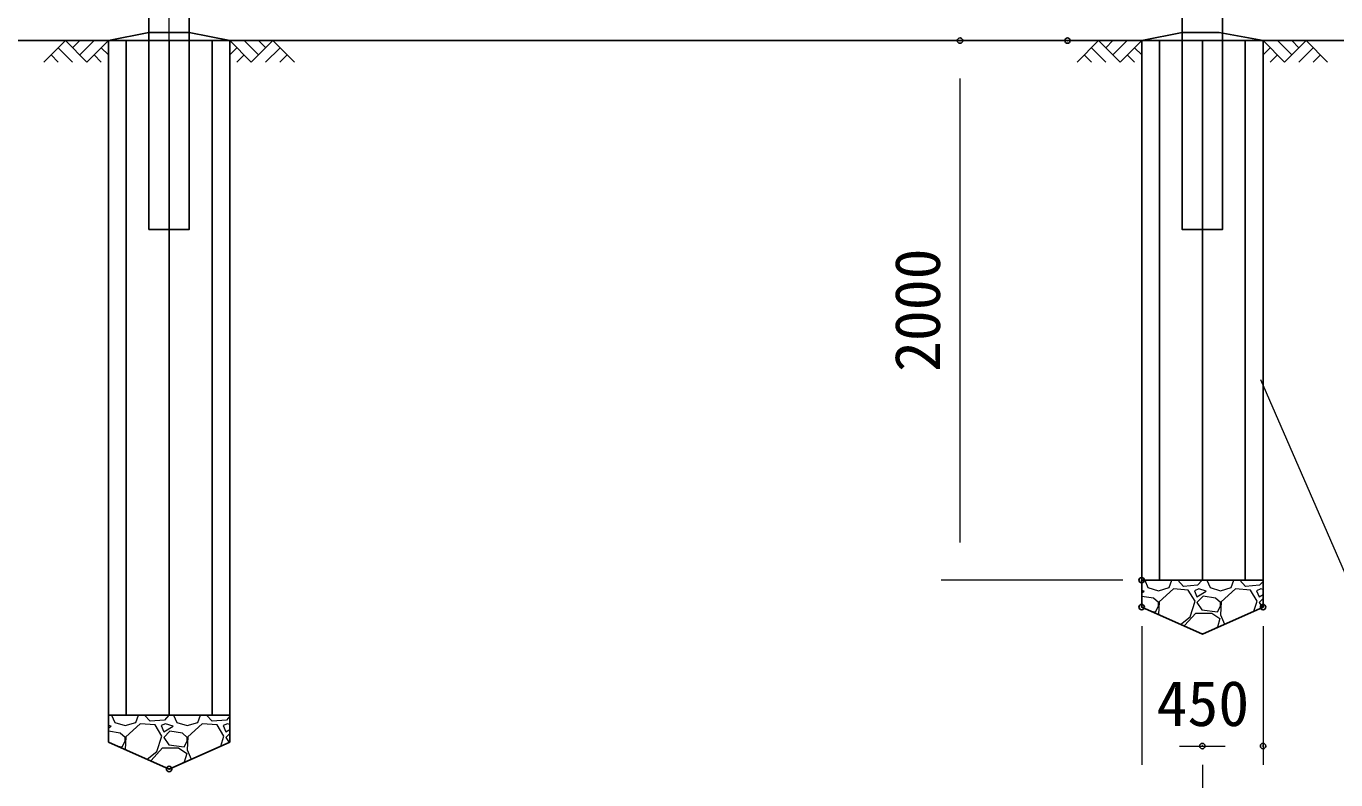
# Model space of a CAD drawing. Units: millimetres, scale not verified. Extents: x -14699 to 14701, y -10394 to 10396.
# Drawn here: x -12173 to -7317, y -3297 to -503 of the extents above; entities that cross this region are included whole.
import ezdxf
from ezdxf.enums import TextEntityAlignment as Align

# ---------------------------------------------------------------- set-up
doc = ezdxf.new("R2010")
doc.units = ezdxf.units.MM
doc.header["$LTSCALE"] = 40
doc.header["$PDMODE"] = 32
doc.header["$PDSIZE"] = 20
doc.linetypes.add('USER1', pattern=[50.8, 31.75, -6.35, 6.35, -6.35])
for name, color, linetype, lineweight in [('0-1_D-STR1', 1, 'Continuous', 25), ('0-2_D-BMK', 2, 'USER1', 13), ('0-4_D-BGD', 7, 'Continuous', 25), ('0-5_D-STR4', 7, 'Continuous', 25), ('0-6_D-DCR-HCH', 7, 'Continuous', 13), ('0-7_D-STR-DIM', 7, 'Continuous', 13), ('0-A_D-STR-TXT', 7, 'Continuous', 13)]:
    doc.layers.add(name, color=color, linetype=linetype, lineweight=lineweight)
doc.layers.add('0-9_Defpoints', color=8, linetype='Continuous')
doc.styles.add('ＭＳ ゴシック', font='')
doc.styles.get('ＭＳ ゴシック').set_extended_font_data('MS Gothic')

msp = doc.modelspace()

# ---------------------------------------------------------------- linework, layer by layer
at = {"layer": '0-1_D-STR1'}
for points in [[(-11568.12, 6543.32), (-11718.12, 6543.32), (-11718.12, -1256.68), (-11568.12, -1256.68), (-11568.12, 5800.37)], [(-7887.12, -428.88), (-7887.12, -1256.68), (-7737.12, -1256.68), (-7737.12, -388.68), (-11424.63, 5998.27)]]:
    msp.add_lwpolyline(points, dxfattribs=at)
at = {"layer": '0-2_D-BMK'}
msp.add_line((-11643.12, -1307.68), (-11643.12, 6594.32), dxfattribs=at)
at = {"layer": '0-4_D-BGD'}
for p, q in [((1156.88, -556.68), (-12443.12, -556.68)), ((-7587.12, -2556.68), (-8037.12, -2556.68)), ((-11418.12, -3056.68), (-11868.12, -3056.68))]:
    msp.add_line(p, q, dxfattribs=at)
at = {"layer": '0-5_D-STR4'}
for p, q in [((-11868.12, -3156.68), (-11868.12, -556.68)), ((-11802.22, -556.68), (-11802.22, -3056.68)), ((-11643.12, -556.68), (-11643.12, -3056.68)), ((-11484.02, -556.68), (-11484.02, -3056.68)), ((-11418.12, -3156.68), (-11418.12, -556.68)), ((-8037.12, -2656.68), (-8037.12, -556.68)), ((-7971.22, -556.68), (-7971.22, -2556.68)), ((-7812.12, -556.68), (-7812.12, -2556.68)), ((-7653.02, -556.68), (-7653.02, -2556.68)), ((-7587.12, -2656.68), (-7587.12, -556.68))]:
    msp.add_line(p, q, dxfattribs=at)
for points in [[(-11868.12, -556.68), (-11718.12, -526.68), (-11568.12, -526.68), (-11418.12, -556.68)], [(-8037.12, -556.68), (-7887.12, -526.68), (-7749.62, -526.68), (-7587.12, -556.68)], [(-8037.12, -2656.68), (-7812.12, -2756.68), (-7587.12, -2656.68)], [(-11868.12, -3156.68), (-11643.12, -3256.68), (-11418.12, -3156.68)]]:
    msp.add_lwpolyline(points, dxfattribs=at)
at = {"layer": '0-6_D-DCR-HCH'}
for p, q in [((-12027.75, -556.68), (-12107.57, -636.5)), ((-12027.75, -556.68), (-11947.93, -636.5)), ((-12001.15, -583.29), (-11974.54, -556.68)), ((-11974.54, -609.9), (-11921.33, -556.68)), ((-11947.93, -636.5), (-11868.12, -556.68)), ((-11338.3, -636.5), (-11418.12, -556.68)), ((-11311.69, -609.9), (-11364.9, -556.68)), ((-11258.48, -556.68), (-11338.3, -636.5)), ((-11284.95, -583.43), (-11311.69, -556.68)), ((-11258.48, -556.68), (-11178.66, -636.5)), ((-8196.75, -556.68), (-8276.57, -636.5)), ((-8196.75, -556.68), (-8116.93, -636.5)), ((-8170.15, -583.29), (-8143.54, -556.68)), ((-8143.54, -609.9), (-8090.33, -556.68)), ((-8116.93, -636.5), (-8037.12, -556.68)), ((-7507.3, -636.5), (-7587.12, -556.68)), ((-7480.69, -609.9), (-7533.9, -556.68)), ((-7427.48, -556.68), (-7507.3, -636.5)), ((-7453.95, -583.43), (-7480.69, -556.68)), ((-7427.48, -556.68), (-7347.66, -636.5)), ((-12080.96, -609.9), (-12054.24, -636.5)), ((-12054.36, -583.29), (-12000.9, -636.5)), ((-11921.33, -609.9), (-11894.6, -636.5)), ((-11894.72, -583.29), (-11868.12, -609.78)), ((-11391.51, -583.29), (-11418.12, -609.78)), ((-11364.9, -609.9), (-11391.63, -636.5)), ((-11231.87, -583.29), (-11285.33, -636.5)), ((-11205.27, -609.9), (-11232, -636.5)), ((-8249.96, -609.9), (-8223.24, -636.5)), ((-8223.36, -583.29), (-8169.9, -636.5)), ((-8090.33, -609.9), (-8063.6, -636.5)), ((-8063.72, -583.29), (-8037.12, -609.78)), ((-7560.51, -583.29), (-7587.12, -609.78)), ((-7533.9, -609.9), (-7560.63, -636.5)), ((-7400.87, -583.29), (-7454.33, -636.5)), ((-7374.27, -609.9), (-7401, -636.5)), ((-8025.51, -2556.68), (-8013.71, -2584.24)), ((-7935.51, -2584.24), (-7925.66, -2556.68)), ((-7882.61, -2579.64), (-7903.65, -2556.68)), ((-7813.19, -2556.68), (-7829.7, -2575.04)), ((-7795.51, -2556.68), (-7783.71, -2584.24)), ((-7705.51, -2584.24), (-7695.66, -2556.68)), ((-7652.61, -2579.64), (-7673.65, -2556.68)), ((-7587.12, -2561.05), (-7599.7, -2575.04)), ((-8027.51, -2598.04), (-8037.12, -2594.84)), ((-8037.12, -2603.81), (-8027.5, -2598.04)), ((-7993.01, -2623.34), (-8037.12, -2616.72)), ((-8013.71, -2584.24), (-7974.61, -2595.74)), ((-7974.61, -2595.74), (-7935.51, -2584.24)), ((-7919.41, -2588.84), (-7972.3, -2637.14)), ((-7864.21, -2593.44), (-7919.41, -2588.84)), ((-7829.71, -2575.04), (-7882.61, -2579.64)), ((-7838.91, -2634.84), (-7864.2, -2593.44)), ((-7825.11, -2588.84), (-7841.21, -2595.74)), ((-7841.21, -2595.74), (-7832.01, -2618.74)), ((-7832.01, -2618.74), (-7797.5, -2598.04)), ((-7809.01, -2616.44), (-7832, -2639.44)), ((-7797.51, -2598.04), (-7825.1, -2588.84)), ((-7763.01, -2623.34), (-7809, -2616.44)), ((-7783.71, -2584.24), (-7744.61, -2595.74)), ((-7744.61, -2595.74), (-7705.51, -2584.24)), ((-7689.41, -2588.84), (-7742.3, -2637.14)), ((-7634.21, -2593.44), (-7689.41, -2588.84)), ((-7599.71, -2575.04), (-7652.61, -2579.64)), ((-7608.91, -2634.84), (-7634.2, -2593.44)), ((-7595.11, -2588.84), (-7611.21, -2595.74)), ((-7611.21, -2595.74), (-7602.01, -2618.74)), ((-7602.01, -2618.74), (-7587.12, -2609.81)), ((-7587.12, -2591.5), (-7595.1, -2588.84)), ((-7974.61, -2639.44), (-7993, -2623.34)), ((-7986.11, -2673.94), (-7974.61, -2653.24)), ((-7974.61, -2653.24), (-7974.61, -2639.44)), ((-7972.31, -2637.14), (-7974.56, -2684.49)), ((-7857.31, -2692.34), (-7838.91, -2634.84)), ((-7832.01, -2639.44), (-7813.61, -2667.04)), ((-7813.61, -2667.04), (-7756.1, -2673.94)), ((-7744.61, -2639.44), (-7763, -2623.34)), ((-7756.11, -2673.94), (-7744.61, -2653.24)), ((-7742.31, -2637.14), (-7744.61, -2685.44)), ((-7744.61, -2653.24), (-7744.61, -2639.44)), ((-7620.67, -2671.6), (-7608.91, -2634.84)), ((-7602.01, -2639.44), (-7589.73, -2657.85)), ((-7587.12, -2624.55), (-7602, -2639.44)), ((-8002.8, -2671.94), (-7986.1, -2673.94)), ((-7893.67, -2720.44), (-7857.3, -2692.34)), ((-7878.01, -2724.54), (-7836.61, -2678.54)), ((-7836.61, -2678.54), (-7776.81, -2678.54)), ((-7776.81, -2678.54), (-7746.91, -2699.24)), ((-7746.91, -2699.24), (-7756.11, -2731.44)), ((-7744.61, -2685.44), (-7729.98, -2720.18)), ((-7875.75, -2728.4), (-7878, -2724.54)), ((-7811.05, -2756.21), (-7813.66, -2756)), ((-7756.11, -2731.44), (-7760.52, -2733.75)), ((-11856.51, -3056.68), (-11844.71, -3084.24)), ((-11766.51, -3084.24), (-11756.66, -3056.68)), ((-11713.61, -3079.64), (-11734.65, -3056.68)), ((-11644.19, -3056.68), (-11660.7, -3075.04)), ((-11626.51, -3056.68), (-11614.71, -3084.24)), ((-11536.51, -3084.24), (-11526.66, -3056.68)), ((-11483.61, -3079.64), (-11504.65, -3056.68)), ((-11858.51, -3098.04), (-11868.12, -3094.84)), ((-11868.12, -3103.81), (-11858.5, -3098.04)), ((-11844.71, -3084.24), (-11805.61, -3095.74)), ((-11805.61, -3095.74), (-11766.51, -3084.24)), ((-11750.41, -3088.84), (-11803.3, -3137.14)), ((-11695.21, -3093.44), (-11750.41, -3088.84)), ((-11660.71, -3075.04), (-11713.61, -3079.64)), ((-11669.91, -3134.84), (-11695.2, -3093.44)), ((-11656.11, -3088.84), (-11672.21, -3095.74)), ((-11672.21, -3095.74), (-11663.01, -3118.74)), ((-11663.01, -3118.74), (-11628.5, -3098.04)), ((-11628.51, -3098.04), (-11656.1, -3088.84)), ((-11614.71, -3084.24), (-11575.61, -3095.74)), ((-11575.61, -3095.74), (-11536.51, -3084.24)), ((-11430.71, -3075.04), (-11483.61, -3079.64)), ((-11439.91, -3134.84), (-11465.2, -3093.44)), ((-11426.11, -3088.84), (-11442.21, -3095.74)), ((-11442.21, -3095.74), (-11433.01, -3118.74)), ((-11418.12, -3061.05), (-11430.7, -3075.04)), ((-11418.12, -3091.5), (-11426.1, -3088.84)), ((-11824.01, -3123.34), (-11868.12, -3116.72)), ((-11805.61, -3139.44), (-11824, -3123.34)), ((-11817.11, -3173.94), (-11805.61, -3153.24)), ((-11805.61, -3153.24), (-11805.61, -3139.44)), ((-11803.31, -3137.14), (-11805.56, -3184.49)), ((-11688.31, -3192.34), (-11669.91, -3134.84)), ((-11663.01, -3139.44), (-11644.61, -3167.04)), ((-11640.01, -3116.44), (-11663, -3139.44)), ((-11594.01, -3123.34), (-11640, -3116.44)), ((-11575.61, -3139.44), (-11594, -3123.34)), ((-11587.11, -3173.94), (-11575.61, -3153.24)), ((-11573.31, -3137.14), (-11575.61, -3185.44)), ((-11575.61, -3153.24), (-11575.61, -3139.44)), ((-11451.67, -3171.6), (-11439.91, -3134.84)), ((-11433.01, -3118.74), (-11418.12, -3109.81)), ((-11433.01, -3139.44), (-11420.73, -3157.85)), ((-11418.12, -3124.55), (-11433, -3139.44)), ((-11833.8, -3171.94), (-11817.1, -3173.94)), ((-11724.67, -3220.44), (-11688.3, -3192.34)), ((-11709.01, -3224.54), (-11667.61, -3178.54)), ((-11644.61, -3167.04), (-11587.1, -3173.94)), ((-11577.91, -3199.24), (-11587.11, -3231.44)), ((-11575.61, -3185.44), (-11560.98, -3220.18)), ((-11706.75, -3228.4), (-11709, -3224.54)), ((-11587.11, -3231.44), (-11591.52, -3233.75)), ((-11642.05, -3256.21), (-11644.66, -3256))]:
    msp.add_line(p, q, dxfattribs=at)
for points in [[(-11465.21, -3093.44), (-11520.41, -3088.84), (-11573.3, -3137.14)], [(-11667.61, -3178.54), (-11607.81, -3178.54), (-11577.91, -3199.24)]]:
    msp.add_lwpolyline(points, dxfattribs=at)
at = {"layer": '0-7_D-STR-DIM'}
for p, q in [((-8382.12, -556.68), (-8780.67, -556.68)), ((-8710.67, -2416.68), (-8710.67, -696.68)), ((-8107.12, -2556.68), (-8780.67, -2556.68)), ((-8037.12, -2726.68), (-8037.12, -3241.55)), ((-7587.12, -2726.68), (-7587.12, -3241.55)), ((-7897.12, -3171.55), (-7727.12, -3171.55)), ((-7812.12, -3241.55), (-7812.12, -4101.55))]:
    msp.add_line(p, q, dxfattribs=at)
at = {"layer": '0-9_Defpoints'}
for p in [(-8710.67, -556.68), (-8312.12, -556.68), (-8037.12, -2556.68), (-8037.12, -2656.68), (-7587.12, -2656.68), (-7812.12, -3171.55), (-7587.12, -3171.55), (-11643.12, -3256.68)]:
    msp.add_point(p, dxfattribs=at)
at = {"layer": '0-A_D-STR-TXT'}
msp.add_lwpolyline([(-4345.07, -2803.69), (-7164.3, -2803.69), (-7595.06, -1813.73)], dxfattribs=at)

# ---------------------------------------------------------------- texts
at = {"layer": '0-7_D-STR-DIM', "style": 'ＭＳ ゴシック'}
msp.add_text('2000', height=168.3, rotation=90, dxfattribs=at).set_placement((-8734.28, -1785.06), align=Align.BOTTOM_LEFT)
msp.add_text('450', height=168.3, dxfattribs=at).set_placement((-7981.87, -3147.94), align=Align.BOTTOM_LEFT)

doc.saveas('drawing.dxf')
